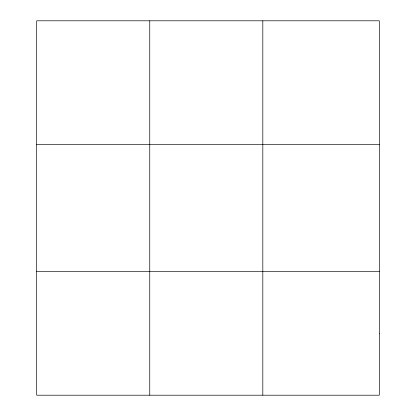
<?xml version="1.0" encoding="UTF-8"?>
<svg xmlns="http://www.w3.org/2000/svg" width="416" height="416" viewBox="0 0 416 416"><rect width="100%" height="100%" fill="white"/><g stroke="black" fill="none" stroke-linecap="round" stroke-linejoin="round"><path stroke-width="0.62" d="M149.755 20.8L149.755 395.2M262.818 20.8L262.818 395.2M36.691 144.352L379.309 144.352M36.691 271.648L379.309 271.648M379.309 333.424L379.309 395.2L36.691 395.2L36.691 20.8L379.309 20.8L379.309 333.424"/></g></svg>
